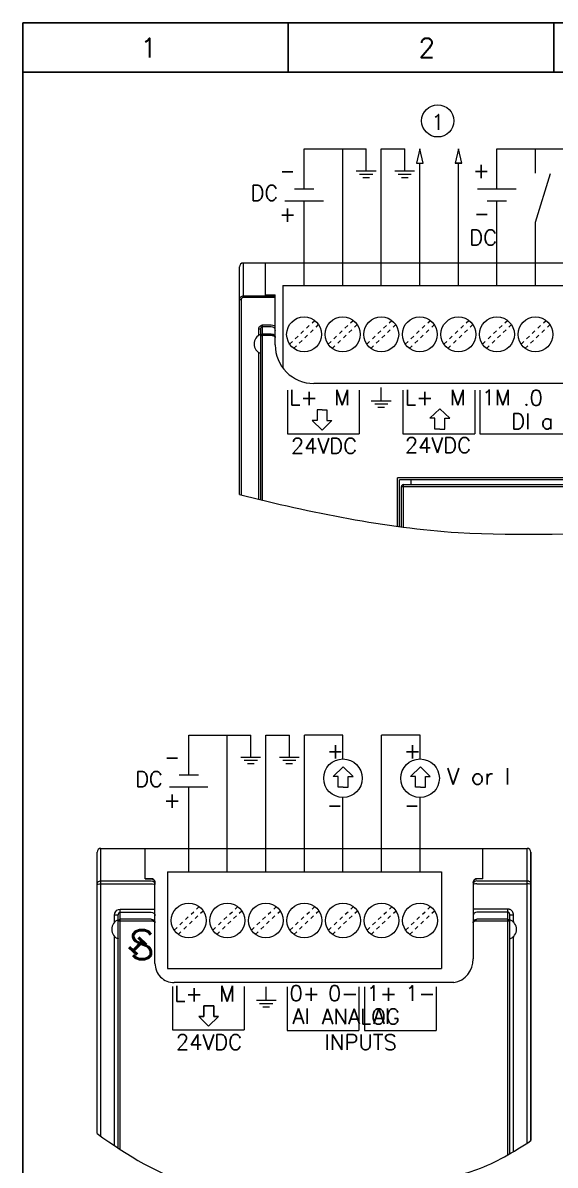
# Model space of a CAD drawing. Header units: millimetres. Extents: x -945625 to 316, y 6 to 533140.
# Drawn here: x -944922.3 to -944867.1, y 532750.5 to 532869.1 of the extents above; entities that cross this region are included whole.
import ezdxf

# ---------------------------------------------------------------- set-up
doc = ezdxf.new("R2010")
doc.units = ezdxf.units.MM
doc.header["$LTSCALE"] = 4
doc.linetypes.add('DASHED', pattern=[0.75, 0.5, -0.25])
doc.linetypes.add('DOT', pattern=[0.2, 0.1, -0.1])
doc.layers.add('Wiring', color=7, linetype='Continuous')
doc.styles.get("Standard").update_dxf_attribs({"font": 'simplex.shx', "height": 2, "bigfont": '@extfont2.shx'})

# ---------------------------------------------------------------- blocks, each defined once
blk = doc.blocks.new('KHUNG')
for p, q in [((297, 0), (0, 0)), ((0, 0), (0, -210)), ((27.53, 0), (27.53, -5.12)), ((55.06, 0), (55.06, -5.12)), ((297, -5.12), (0, -5.12))]:
    blk.add_line(p, q)
at = {"char_height": 2, "attachment_point": 1}
for s, insert in [('1', (12.2, -1.59)), ('2', (41.04, -1.59))]:
    blk.add_mtext_dynamic_manual_height_columns(s, width=5.6768, gutter_width=10, heights=[0], dxfattribs=dict(at, insert=insert))

msp = doc.modelspace()

# ---------------------------------------------------------------- linework, layer by layer
at = {"ltscale": 0.5}
msp.add_line((-944877.44, 532854.55), (-944876.76, 532854.55), dxfattribs=at)
at = {"color": 7, "linetype": 'Continuous', "lineweight": 0}
for p, q in [((-944899.81, 532820.15), (-944899.81, 532843.78)), ((-944899.41, 532840.62), (-944899.41, 532844.18)), ((-944790.21, 532844.18), (-944899.41, 532844.18)), ((-944897.11, 532840.85), (-944897.11, 532844.18)), ((-944899.41, 532840.78), (-944896.11, 532840.78)), ((-944897.11, 532840.88), (-944896.11, 532840.88)), ((-944896.11, 532840.85), (-944897.11, 532840.85)), ((-944896.11, 532835.68), (-944896.11, 532840.88)), ((-944895.32, 532841.83), (-944895.32, 532833.29)), ((-944895.32, 532841.83), (-944814.9, 532841.83)), ((-944899.61, 532820.1), (-944899.61, 532840.4)), ((-944899.41, 532840.62), (-944896.11, 532840.62)), ((-944897.81, 532836.67), (-944897.81, 532837.32)), ((-944897.61, 532819.6), (-944897.61, 532837.35)), ((-944897.41, 532819.56), (-944897.41, 532837.75)), ((-944897.41, 532837.75), (-944896.51, 532837.75)), ((-944897.41, 532837.59), (-944896.51, 532837.59)), ((-944896.51, 532836.81), (-944897.41, 532836.81)), ((-944896.51, 532836.64), (-944897.41, 532836.64)), ((-944897.81, 532819.65), (-944897.81, 532834.88)), ((-944804.11, 532831.68), (-944892.11, 532831.68)), ((-944885.11, 532829.89), (-944885.11, 532831.25)), ((-944886.14, 532829.89), (-944884.09, 532829.89)), ((-944885.79, 532829.55), (-944884.43, 532829.55)), ((-944885.45, 532829.2), (-944884.77, 532829.2)), ((-944883.41, 532816.84), (-944883.41, 532821.89)), ((-944865.26, 532821.89), (-944883.41, 532821.89)), ((-944883.21, 532816.81), (-944883.21, 532821.68)), ((-944883.21, 532816.81), (-944883.21, 532821.68)), ((-944844.86, 532821.68), (-944883.21, 532821.68)), ((-944883.01, 532816.79), (-944883.01, 532820.98)), ((-944882.81, 532816.76), (-944882.81, 532821.18)), ((-944882.81, 532821.18), (-944845.26, 532821.18)), ((-944882.81, 532821.18), (-944845.26, 532821.18)), ((-944882.81, 532820.99), (-944845.26, 532820.99)), ((-944882.01, 532821.18), (-944882.01, 532821.68)), ((-944914.58, 532753.81), (-944914.58, 532783.02)), ((-944914.18, 532753.53), (-944914.18, 532783.42)), ((-944914.18, 532783.42), (-944869.98, 532783.42)), ((-944909.58, 532780.25), (-944909.58, 532783.42)), ((-944874.58, 532780.25), (-944874.58, 532783.42)), ((-944869.98, 532752.83), (-944869.98, 532783.42)), ((-944869.58, 532783.02), (-944869.58, 532753.09)), ((-944869.58, 532753.09), (-944869.58, 532783.02)), ((-944909.58, 532780.27), (-944908.98, 532780.27)), ((-944908.98, 532780.25), (-944909.58, 532780.25)), ((-944908.83, 532780.24), (-944908.98, 532780.27)), ((-944907.29, 532780.99), (-944907.29, 532770.96)), ((-944907.29, 532780.99), (-944878.87, 532780.99)), ((-944878.87, 532780.99), (-944878.87, 532770.96)), ((-944875.33, 532780.24), (-944875.18, 532780.27)), ((-944875.18, 532780.25), (-944875.29, 532780.24)), ((-944874.58, 532780.27), (-944875.18, 532780.27)), ((-944874.58, 532780.25), (-944875.18, 532780.25)), ((-944914.18, 532780.06), (-944908.98, 532780.06)), ((-944914.18, 532779.74), (-944908.98, 532779.74)), ((-944908.61, 532779.82), (-944908.58, 532779.67)), ((-944908.58, 532771.48), (-944908.58, 532779.87)), ((-944875.58, 532779.87), (-944875.58, 532771.94)), ((-944875.55, 532779.82), (-944875.58, 532779.67)), ((-944875.4, 532780.19), (-944875.49, 532780.1)), ((-944875.29, 532780.24), (-944875.4, 532780.19)), ((-944875.18, 532780.06), (-944869.98, 532780.06)), ((-944875.18, 532779.74), (-944869.98, 532779.74)), ((-944912.18, 532752.17), (-944912.18, 532777.12)), ((-944912.18, 532777.12), (-944908.98, 532777.12)), ((-944912.18, 532776.8), (-944908.98, 532776.8)), ((-944871.98, 532777.12), (-944875.18, 532777.12)), ((-944871.98, 532776.8), (-944875.18, 532776.8)), ((-944871.98, 532751.6), (-944871.98, 532777.12)), ((-944912.78, 532775.74), (-944912.78, 532776.48)), ((-944912.38, 532752.3), (-944912.38, 532776.54)), ((-944908.98, 532776.06), (-944912.18, 532776.06)), ((-944908.98, 532775.88), (-944912.18, 532775.88)), ((-944908.58, 532775.7), (-944908.58, 532776.41)), ((-944871.98, 532776.06), (-944875.18, 532776.06)), ((-944871.98, 532775.88), (-944875.18, 532775.88)), ((-944871.78, 532751.71), (-944871.78, 532776.54)), ((-944871.38, 532775.74), (-944871.38, 532776.48)), ((-944912.78, 532752.56), (-944912.78, 532774.3)), ((-944871.38, 532751.95), (-944871.38, 532774.3)), ((-944907.29, 532770.96), (-944878.87, 532770.96)), ((-944877.58, 532769.48), (-944906.58, 532769.48)), ((-944897.04, 532767.66), (-944897.04, 532769.03)), ((-944898.06, 532767.66), (-944896.02, 532767.66)), ((-944897.72, 532767.32), (-944896.36, 532767.32)), ((-944897.38, 532766.98), (-944896.7, 532766.98))]:
    msp.add_line(p, q, dxfattribs=at)
at = {"linetype": 'DOT', "lineweight": 0}
for p, q in [((-944894.61, 532835.75), (-944892.01, 532838.22)), ((-944894.2, 532835.32), (-944891.6, 532837.78)), ((-944890.61, 532835.75), (-944888.01, 532838.22)), ((-944890.2, 532835.32), (-944887.6, 532837.78)), ((-944886.61, 532835.75), (-944884.01, 532838.22)), ((-944886.2, 532835.32), (-944883.6, 532837.78)), ((-944882.61, 532835.75), (-944880.01, 532838.22)), ((-944882.2, 532835.32), (-944879.6, 532837.78)), ((-944878.61, 532835.75), (-944876.01, 532838.22)), ((-944878.2, 532835.32), (-944875.6, 532837.78)), ((-944874.61, 532835.75), (-944872.01, 532838.22)), ((-944874.2, 532835.32), (-944871.6, 532837.78)), ((-944870.61, 532835.75), (-944868.01, 532838.22)), ((-944870.2, 532835.32), (-944867.6, 532837.78)), ((-944906.58, 532774.92), (-944903.99, 532777.38)), ((-944906.17, 532774.48), (-944903.57, 532776.94)), ((-944902.58, 532774.92), (-944899.99, 532777.38)), ((-944902.17, 532774.48), (-944899.57, 532776.94)), ((-944898.58, 532774.92), (-944895.99, 532777.38)), ((-944898.17, 532774.48), (-944895.57, 532776.94)), ((-944894.58, 532774.92), (-944891.99, 532777.38)), ((-944894.17, 532774.48), (-944891.57, 532776.94)), ((-944890.58, 532774.92), (-944887.99, 532777.38)), ((-944890.17, 532774.48), (-944887.57, 532776.94)), ((-944886.58, 532774.92), (-944883.99, 532777.38)), ((-944886.17, 532774.48), (-944883.57, 532776.94)), ((-944882.58, 532774.92), (-944879.99, 532777.38)), ((-944882.17, 532774.48), (-944879.57, 532776.94))]:
    msp.add_line(p, q, dxfattribs=at)
at = {"lineweight": 0}
for p, q in [((-944894.82, 532830.97), (-944894.82, 532826.46)), ((-944887.39, 532830.97), (-944887.39, 532826.46)), ((-944882.87, 532830.97), (-944882.87, 532826.46)), ((-944875.39, 532830.97), (-944875.39, 532826.46)), ((-944874.87, 532830.97), (-944874.87, 532826.46)), ((-944891.25, 532828.95), (-944891.77, 532828.95)), ((-944891.77, 532828.95), (-944891.77, 532827.83)), ((-944891.25, 532828.95), (-944890.74, 532828.95)), ((-944890.74, 532828.95), (-944890.74, 532827.83)), ((-944880.06, 532828.06), (-944879.03, 532829.06)), ((-944878, 532828.06), (-944879.03, 532829.06)), ((-944891.77, 532827.83), (-944892.28, 532827.83)), ((-944892.28, 532827.83), (-944891.25, 532826.84)), ((-944890.23, 532827.83), (-944891.25, 532826.84)), ((-944890.74, 532827.83), (-944890.23, 532827.83)), ((-944879.55, 532828.06), (-944880.06, 532828.06)), ((-944879.55, 532826.94), (-944879.55, 532828.06)), ((-944878.52, 532828.06), (-944878, 532828.06)), ((-944878.52, 532826.94), (-944878.52, 532828.06)), ((-944879.03, 532826.94), (-944879.55, 532826.94)), ((-944879.03, 532826.94), (-944878.52, 532826.94)), ((-944894.82, 532826.46), (-944887.39, 532826.46)), ((-944882.87, 532826.46), (-944875.39, 532826.46)), ((-944874.87, 532826.46), (-944815.39, 532826.46)), ((-944911.24, 532773.18), (-944910.44, 532772.39)), ((-944911.17, 532773.25), (-944910.37, 532772.46)), ((-944910.01, 532773.77), (-944910.84, 532772.93)), ((-944909.94, 532773.69), (-944910.77, 532772.86)), ((-944909.86, 532773.62), (-944910.7, 532772.79)), ((-944910.36, 532774.11), (-944909.55, 532773.32)), ((-944910.28, 532774.18), (-944909.48, 532773.39)), ((-944910.21, 532774.25), (-944909.41, 532773.46)), ((-944911.32, 532773.11), (-944910.51, 532772.32)), ((-944906.75, 532769.09), (-944906.75, 532764.57)), ((-944899.32, 532769.09), (-944899.32, 532764.57)), ((-944894.85, 532769.03), (-944894.85, 532764.52)), ((-944887.42, 532769.03), (-944887.42, 532764.52)), ((-944886.85, 532769.03), (-944886.85, 532764.52)), ((-944879.42, 532769.03), (-944879.42, 532764.52)), ((-944906.75, 532764.57), (-944899.32, 532764.57)), ((-944894.85, 532764.52), (-944887.42, 532764.52)), ((-944886.85, 532764.52), (-944879.42, 532764.52))]:
    msp.add_line(p, q, dxfattribs=at)
for p, q in [((-944903.01, 532767.09), (-944903.52, 532767.09)), ((-944903.52, 532767.09), (-944903.52, 532765.97)), ((-944903.01, 532767.09), (-944902.49, 532767.09)), ((-944902.49, 532767.09), (-944902.49, 532765.97)), ((-944903.52, 532765.97), (-944904.03, 532765.97)), ((-944904.03, 532765.97), (-944903.01, 532764.97)), ((-944901.98, 532765.97), (-944903.01, 532764.97)), ((-944902.49, 532765.97), (-944901.98, 532765.97))]:
    msp.add_line(p, q)
at = {"color": 7, "linetype": 'Continuous', "lineweight": 0}
for points in [[(-944899.81, 532840.37), (-944899.8, 532840.43), (-944899.79, 532840.5), (-944899.76, 532840.56), (-944899.72, 532840.62), (-944899.68, 532840.68), (-944899.62, 532840.72), (-944899.55, 532840.75), (-944899.48, 532840.77), (-944899.41, 532840.78)], [(-944899.81, 532840.37), (-944899.78, 532840.39), (-944899.71, 532840.4), (-944899.61, 532840.4)], [(-944899.61, 532840.4), (-944899.61, 532840.44), (-944899.6, 532840.47), (-944899.59, 532840.51), (-944899.57, 532840.54), (-944899.54, 532840.57), (-944899.51, 532840.59), (-944899.48, 532840.61), (-944899.44, 532840.62), (-944899.41, 532840.62)], [(-944897.81, 532837.32), (-944897.79, 532837.46), (-944897.73, 532837.58), (-944897.63, 532837.67), (-944897.53, 532837.73), (-944897.41, 532837.75)], [(-944897.61, 532837.35), (-944897.63, 532837.33), (-944897.71, 532837.32), (-944897.81, 532837.32)], [(-944897.61, 532837.35), (-944897.6, 532837.43), (-944897.57, 532837.49), (-944897.52, 532837.55), (-944897.47, 532837.58), (-944897.41, 532837.59)], [(-944896.51, 532837.75), (-944896.37, 532837.73), (-944896.23, 532837.68), (-944896.11, 532837.59)], [(-944896.51, 532837.59), (-944896.39, 532837.57), (-944896.28, 532837.51), (-944896.19, 532837.41), (-944896.13, 532837.28), (-944896.11, 532837.13)], [(-944897.61, 532836.62), (-944897.59, 532836.69), (-944897.55, 532836.76), (-944897.48, 532836.8), (-944897.41, 532836.81)], [(-944897.41, 532836.64), (-944897.48, 532836.64), (-944897.55, 532836.63), (-944897.59, 532836.63), (-944897.61, 532836.62)], [(-944896.51, 532836.81), (-944896.44, 532836.81), (-944896.38, 532836.79), (-944896.33, 532836.78), (-944896.29, 532836.75), (-944896.25, 532836.73), (-944896.22, 532836.71), (-944896.19, 532836.68), (-944896.17, 532836.65), (-944896.15, 532836.61), (-944896.13, 532836.58), (-944896.12, 532836.54), (-944896.11, 532836.5), (-944896.11, 532836.46)], [(-944896.11, 532836.46), (-944896.11, 532836.48), (-944896.12, 532836.5), (-944896.13, 532836.52), (-944896.15, 532836.54), (-944896.17, 532836.56), (-944896.19, 532836.57), (-944896.22, 532836.59), (-944896.25, 532836.6), (-944896.29, 532836.61), (-944896.33, 532836.62), (-944896.38, 532836.63), (-944896.44, 532836.64), (-944896.51, 532836.64)], [(-944883.01, 532820.98), (-944882.98, 532820.98), (-944882.91, 532820.99), (-944882.81, 532820.99)], [(-944908.98, 532780.25), (-944908.86, 532780.24), (-944908.76, 532780.19), (-944908.66, 532780.1), (-944908.6, 532779.99), (-944908.58, 532779.87)], [(-944914.58, 532779.67), (-944914.57, 532779.73), (-944914.56, 532779.79), (-944914.53, 532779.86), (-944914.49, 532779.92), (-944914.43, 532779.97), (-944914.35, 532780.02), (-944914.27, 532780.05), (-944914.18, 532780.06)], [(-944914.58, 532779.67), (-944914.55, 532779.7), (-944914.46, 532779.72), (-944914.33, 532779.73), (-944914.18, 532779.74)], [(-944908.98, 532780.06), (-944908.83, 532780.03), (-944908.7, 532779.95), (-944908.61, 532779.82)], [(-944908.98, 532779.74), (-944908.83, 532779.73), (-944908.7, 532779.72), (-944908.61, 532779.7), (-944908.58, 532779.67)], [(-944908.58, 532779.87), (-944908.61, 532780.02), (-944908.69, 532780.15), (-944908.83, 532780.24)], [(-944875.58, 532779.87), (-944875.55, 532780.02), (-944875.46, 532780.15), (-944875.33, 532780.24)], [(-944875.49, 532780.1), (-944875.56, 532779.99), (-944875.58, 532779.87)], [(-944875.18, 532779.74), (-944875.33, 532779.73), (-944875.46, 532779.72), (-944875.55, 532779.7), (-944875.58, 532779.67)], [(-944875.18, 532780.06), (-944875.33, 532780.03), (-944875.46, 532779.95), (-944875.55, 532779.82)], [(-944869.98, 532780.06), (-944869.92, 532780.05), (-944869.85, 532780.04), (-944869.79, 532780.01), (-944869.72, 532779.97), (-944869.66, 532779.91), (-944869.62, 532779.84), (-944869.59, 532779.76), (-944869.58, 532779.67)], [(-944869.58, 532779.67), (-944869.61, 532779.7), (-944869.69, 532779.72), (-944869.82, 532779.73), (-944869.98, 532779.74)], [(-944912.78, 532776.48), (-944912.75, 532776.69), (-944912.65, 532776.87), (-944912.52, 532777.01), (-944912.35, 532777.09), (-944912.18, 532777.12)], [(-944912.38, 532776.54), (-944912.37, 532776.62), (-944912.34, 532776.7), (-944912.29, 532776.75), (-944912.24, 532776.79), (-944912.18, 532776.8)], [(-944908.98, 532777.12), (-944908.83, 532777.12), (-944908.7, 532777.1), (-944908.61, 532777.08), (-944908.58, 532777.06)], [(-944908.98, 532776.8), (-944908.83, 532776.77), (-944908.7, 532776.68), (-944908.61, 532776.56), (-944908.58, 532776.41)], [(-944875.18, 532777.12), (-944875.33, 532777.12), (-944875.46, 532777.1), (-944875.55, 532777.08), (-944875.58, 532777.06)], [(-944875.18, 532776.8), (-944875.33, 532776.77), (-944875.46, 532776.68), (-944875.55, 532776.56), (-944875.58, 532776.41)], [(-944871.38, 532776.48), (-944871.39, 532776.6), (-944871.42, 532776.71), (-944871.46, 532776.8), (-944871.51, 532776.88), (-944871.56, 532776.94), (-944871.62, 532777), (-944871.68, 532777.04), (-944871.74, 532777.07), (-944871.79, 532777.09), (-944871.85, 532777.11), (-944871.92, 532777.12), (-944871.98, 532777.12)], [(-944871.78, 532776.54), (-944871.78, 532776.59), (-944871.79, 532776.63), (-944871.81, 532776.67), (-944871.82, 532776.7), (-944871.84, 532776.73), (-944871.86, 532776.75), (-944871.88, 532776.76), (-944871.9, 532776.78), (-944871.92, 532776.78), (-944871.94, 532776.79), (-944871.96, 532776.8), (-944871.98, 532776.8)], [(-944912.38, 532776.54), (-944912.41, 532776.51), (-944912.5, 532776.49), (-944912.63, 532776.48), (-944912.78, 532776.48)], [(-944912.38, 532775.86), (-944912.36, 532775.94), (-944912.32, 532776), (-944912.25, 532776.04), (-944912.18, 532776.06)], [(-944912.18, 532775.88), (-944912.26, 532775.88), (-944912.32, 532775.88), (-944912.36, 532775.87), (-944912.38, 532775.86)], [(-944908.98, 532776.06), (-944908.91, 532776.05), (-944908.86, 532776.04), (-944908.81, 532776.02), (-944908.76, 532776), (-944908.73, 532775.98), (-944908.69, 532775.95), (-944908.66, 532775.92), (-944908.64, 532775.89), (-944908.62, 532775.86), (-944908.6, 532775.82), (-944908.59, 532775.78), (-944908.58, 532775.75), (-944908.58, 532775.7)], [(-944908.58, 532775.7), (-944908.58, 532775.73), (-944908.59, 532775.74), (-944908.6, 532775.76), (-944908.62, 532775.78), (-944908.64, 532775.8), (-944908.66, 532775.82), (-944908.69, 532775.83), (-944908.73, 532775.84), (-944908.76, 532775.85), (-944908.81, 532775.87), (-944908.86, 532775.87), (-944908.91, 532775.88), (-944908.98, 532775.88)], [(-944875.58, 532775.7), (-944875.58, 532775.75), (-944875.57, 532775.79), (-944875.55, 532775.82), (-944875.54, 532775.86), (-944875.51, 532775.9), (-944875.49, 532775.93), (-944875.46, 532775.96), (-944875.42, 532775.98), (-944875.39, 532776), (-944875.35, 532776.02), (-944875.31, 532776.04), (-944875.27, 532776.05), (-944875.22, 532776.05), (-944875.18, 532776.06)], [(-944875.18, 532775.88), (-944875.22, 532775.88), (-944875.27, 532775.88), (-944875.31, 532775.87), (-944875.35, 532775.87), (-944875.39, 532775.86), (-944875.42, 532775.85), (-944875.46, 532775.83), (-944875.49, 532775.82), (-944875.51, 532775.8), (-944875.54, 532775.78), (-944875.55, 532775.77), (-944875.57, 532775.75), (-944875.58, 532775.73), (-944875.58, 532775.7)], [(-944871.98, 532776.06), (-944871.9, 532776.04), (-944871.84, 532776), (-944871.79, 532775.94), (-944871.78, 532775.86)], [(-944871.78, 532775.86), (-944871.79, 532775.87), (-944871.84, 532775.88), (-944871.9, 532775.88), (-944871.98, 532775.88)], [(-944871.38, 532776.48), (-944871.53, 532776.48), (-944871.66, 532776.49), (-944871.75, 532776.51), (-944871.78, 532776.54)]]:
    msp.add_lwpolyline(points, dxfattribs=at)
for centre in [(-944893.11, 532836.77), (-944889.11, 532836.77), (-944885.11, 532836.77), (-944881.11, 532836.77), (-944877.11, 532836.77), (-944873.11, 532836.77), (-944869.11, 532836.77), (-944905.08, 532775.93), (-944901.08, 532775.93), (-944897.08, 532775.93), (-944893.08, 532775.93), (-944889.08, 532775.93), (-944885.08, 532775.93), (-944881.08, 532775.93)]:
    msp.add_circle(centre, 1.81, dxfattribs=at)
for centre, radius, start, end in [((-944899.41, 532843.78), 0.4, 90, 180), ((-944897.24, 532835.78), 1.06, 110.016, 249.984), ((-944892.11, 532835.68), 4, 179.9999, 270.0004), ((-944882.81, 532820.98), 0.2, 90, 180), ((-944882.81, 532820.98), 0.2, 90, 180), ((-944914.18, 532783.02), 0.4, 90, 180), ((-944869.98, 532783.02), 0.4, 0, 90), ((-944912.01, 532775.02), 1.06, 110.016, 249.984), ((-944872.14, 532775.02), 1.06, 290.016, 69.984), ((-944906.58, 532771.48), 2, 179.9973, 270), ((-944878.02, 532771.88), 2.44, 280.3652, 1.455)]:
    msp.add_arc(centre, radius, start, end, dxfattribs=at)
at = {"lineweight": 0}
for points, knots in [([(-944899.81, 532820.15), (-944892.3, 532818.27), (-944878.36, 532815.35), (-944855.17, 532816.7), (-944825.51, 532814.66), (-944803.33, 532821), (-944789.81, 532825.5)], [8.839884, 8.839884, 8.839884, 8.839884, 31.89079, 51.510491, 78.200353, 120.382522, 120.382522, 120.382522, 120.382522]), ([(-944914.58, 532753.81), (-944911.39, 532751.54), (-944903.68, 532746.64), (-944889.6, 532749.15), (-944877.23, 532748.42), (-944871.39, 532751.89), (-944869.58, 532753.09)], [2.430912, 2.430912, 2.430912, 2.430912, 13.737873, 29.379929, 43.266304, 49.677247, 49.677247, 49.677247, 49.677247])]:
    msp.add_open_spline(points, degree=3, knots=knots, dxfattribs=at)
at = {"layer": 'Wiring', "lineweight": 15}
for p, q in [((-944893.11, 532856.02), (-944889.11, 532856.02)), ((-944893.11, 532851.89), (-944893.11, 532856.02)), ((-944889.11, 532856.02), (-944886.67, 532856.02)), ((-944889.11, 532841.83), (-944889.11, 532856.02)), ((-944885.11, 532856.02), (-944882.67, 532856.02)), ((-944885.11, 532841.83), (-944885.11, 532856.02)), ((-944881.11, 532856.02), (-944881.44, 532854.55)), ((-944880.76, 532854.55), (-944881.11, 532856.02)), ((-944877.11, 532856.02), (-944877.44, 532854.55)), ((-944876.76, 532854.55), (-944877.11, 532856.02)), ((-944873.11, 532856.02), (-944817.11, 532856.02)), ((-944873.11, 532851.89), (-944873.11, 532856.02)), ((-944869.11, 532853.49), (-944869.11, 532856.02)), ((-944881.44, 532854.55), (-944880.76, 532854.55)), ((-944881.11, 532841.83), (-944881.11, 532854.55)), ((-944877.11, 532848.29), (-944877.11, 532854.55)), ((-944869.11, 532848.43), (-944867.56, 532853.47)), ((-944894.11, 532851.89), (-944892.11, 532851.89)), ((-944875.11, 532851.89), (-944871.11, 532851.89)), ((-944895.11, 532850.64), (-944891.11, 532850.64)), ((-944893.11, 532841.83), (-944893.11, 532850.64)), ((-944874.11, 532850.64), (-944872.11, 532850.64)), ((-944873.11, 532841.83), (-944873.11, 532850.64)), ((-944877.11, 532841.83), (-944877.11, 532848.29)), ((-944869.11, 532841.83), (-944869.11, 532848.43)), ((-944905.08, 532791.06), (-944905.08, 532795.18)), ((-944905.08, 532795.18), (-944901.08, 532795.18)), ((-944901.08, 532780.99), (-944901.08, 532795.18)), ((-944901.08, 532795.18), (-944898.64, 532795.18)), ((-944897.08, 532780.99), (-944897.08, 532795.18)), ((-944897.08, 532795.18), (-944894.64, 532795.18)), ((-944889.08, 532795.18), (-944893.08, 532795.18)), ((-944893.08, 532780.99), (-944893.08, 532795.18)), ((-944889.08, 532792.7), (-944889.08, 532795.18)), ((-944885.08, 532780.99), (-944885.08, 532795.18)), ((-944881.08, 532795.18), (-944885.08, 532795.18)), ((-944881.08, 532792.7), (-944881.08, 532795.18)), ((-944906.08, 532791.06), (-944904.08, 532791.06)), ((-944890.08, 532790.89), (-944889.05, 532791.89)), ((-944888.02, 532790.89), (-944889.05, 532791.89)), ((-944882.08, 532790.89), (-944881.05, 532791.89)), ((-944880.02, 532790.89), (-944881.05, 532791.89)), ((-944907.08, 532789.8), (-944903.08, 532789.8)), ((-944905.08, 532780.99), (-944905.08, 532789.8)), ((-944889.56, 532790.89), (-944890.08, 532790.89)), ((-944889.56, 532789.77), (-944889.56, 532790.89)), ((-944889.05, 532789.77), (-944889.56, 532789.77)), ((-944889.05, 532789.77), (-944888.53, 532789.77)), ((-944888.53, 532790.89), (-944888.02, 532790.89)), ((-944888.53, 532789.77), (-944888.53, 532790.89)), ((-944881.56, 532790.89), (-944882.08, 532790.89)), ((-944881.56, 532789.77), (-944881.56, 532790.89)), ((-944881.05, 532789.77), (-944881.56, 532789.77)), ((-944881.05, 532789.77), (-944880.53, 532789.77)), ((-944880.53, 532789.77), (-944880.53, 532790.89)), ((-944880.53, 532790.89), (-944880.02, 532790.89)), ((-944889.08, 532780.99), (-944889.08, 532788.7)), ((-944881.08, 532780.99), (-944881.08, 532788.7))]:
    msp.add_line(p, q, dxfattribs=at)
at = {"layer": 'Wiring', "color": 7, "lineweight": 15}
for p, q in [((-944886.67, 532853.74), (-944886.67, 532856.02)), ((-944882.67, 532853.74), (-944882.67, 532856.02)), ((-944887.7, 532853.74), (-944885.65, 532853.74)), ((-944887.36, 532853.4), (-944885.99, 532853.4)), ((-944887.02, 532853.06), (-944886.33, 532853.06)), ((-944883.7, 532853.74), (-944881.65, 532853.74)), ((-944883.36, 532853.4), (-944881.99, 532853.4)), ((-944883.02, 532853.06), (-944882.33, 532853.06)), ((-944898.64, 532792.9), (-944898.64, 532795.18)), ((-944894.64, 532792.9), (-944894.64, 532795.18)), ((-944899.67, 532792.9), (-944897.62, 532792.9)), ((-944899.33, 532792.56), (-944897.96, 532792.56)), ((-944898.99, 532792.22), (-944898.3, 532792.22)), ((-944895.67, 532792.9), (-944893.62, 532792.9)), ((-944895.33, 532792.56), (-944893.96, 532792.56)), ((-944894.99, 532792.22), (-944894.3, 532792.22))]:
    msp.add_line(p, q, dxfattribs=at)
at = {"layer": 'Wiring', "lineweight": 15}
msp.add_circle((-944879.25, 532858.93), 1.67, dxfattribs=at)
at = {"layer": 'Wiring', "color": 7, "lineweight": 15}
for centre in [(-944889.08, 532790.7), (-944881.08, 532790.7)]:
    msp.add_circle(centre, 2, dxfattribs=at)

# ---------------------------------------------------------------- block references
at = {"linetype": 'DASHED', "ltscale": 0.5}
msp.add_blockref('KHUNG', (-944922.28, 532869.11), dxfattribs=at)

# ---------------------------------------------------------------- texts
at = {"lineweight": 0}
for s, insert, char_height, width, attachment_point in [('L+', (-944893.17, 532831.02), 1.6, 5.3068, 2), ('M', (-944889.17, 532831.02), 1.6, 5.3068, 2), ('L+', (-944881.17, 532831.02), 1.6, 5.3068, 2), ('M', (-944877.17, 532831.02), 1.6, 5.3068, 2), ('1M', (-944873.17, 532831.02), 1.6, 5.3068, 2), ('.0', (-944869.37, 532830.99), 1.6, 5.3068, 2), ('DI a', (-944869.44, 532828.55), 1.6, 5.3068, 2), ('24VDC', (-944891.04, 532826), 1.6, 12.4032, 2), ('24VDC', (-944879.22, 532826.07), 1.6, 8.5529, 2), ('S', (-944911.21, 532774.92), 3, 4.2892, 1), ('L+', (-944905.1, 532769.14), 1.6, 5.3068, 2), ('M', (-944901.1, 532769.14), 1.6, 5.3068, 2), ('0+', (-944893.05, 532769.18), 1.6, 5.3068, 2), ('0-', (-944889.05, 532769.18), 1.6, 5.3068, 2), ('1+', (-944885.05, 532769.18), 1.6, 5.3068, 2), ('1-', (-944881.05, 532769.18), 1.6, 5.3068, 2), ('AI', (-944894.3, 532766.81), 1.6, 4.3914, 1), ('ANALOG INPUTS', (-944887.24, 532762.5), 1.6, 13.696, 8), ('AI', (-944885.96, 532766.81), 1.6, 4.3914, 1), ('24VDC', (-944902.97, 532764.11), 1.6, 12.4032, 2)]:
    msp.add_mtext(s, dxfattribs=dict(at, insert=insert, char_height=char_height, width=width, attachment_point=attachment_point))
at = {"layer": 'Wiring', "lineweight": 15, "char_height": 1.6, "width": 8.5529, "attachment_point": 2}
for s, insert in [('1', (-944879.25, 532859.61)), ('+', (-944874.73, 532854.59)), ('_', (-944894.82, 532855.39)), ('DC', (-944897.23, 532852.25)), ('+', (-944894.82, 532850.07)), ('_', (-944874.68, 532850.96)), ('DC', (-944874.54, 532847.62)), ('_', (-944906.79, 532794.55)), ('DC', (-944909.2, 532791.41)), ('+', (-944906.79, 532789.23))]:
    msp.add_mtext(s, dxfattribs=dict(at, insert=insert))
at = {"layer": 'Wiring', "lineweight": 15, "char_height": 1.6, "width": 8.5529, "attachment_point": 2, "rotation": 180}
for s, insert in [('+', (-944889.87, 532792.53)), ('+', (-944881.87, 532792.53)), ('_', (-944889.92, 532786.06)), ('_', (-944881.92, 532786.06))]:
    msp.add_mtext(s, dxfattribs=dict(at, insert=insert))
at = {"layer": 'Wiring', "insert": (-944878.29, 532791.74), "char_height": 1.7, "width": 6.4165, "attachment_point": 1}
msp.add_mtext('V or I', dxfattribs=at)

doc.saveas('drawing.dxf')
